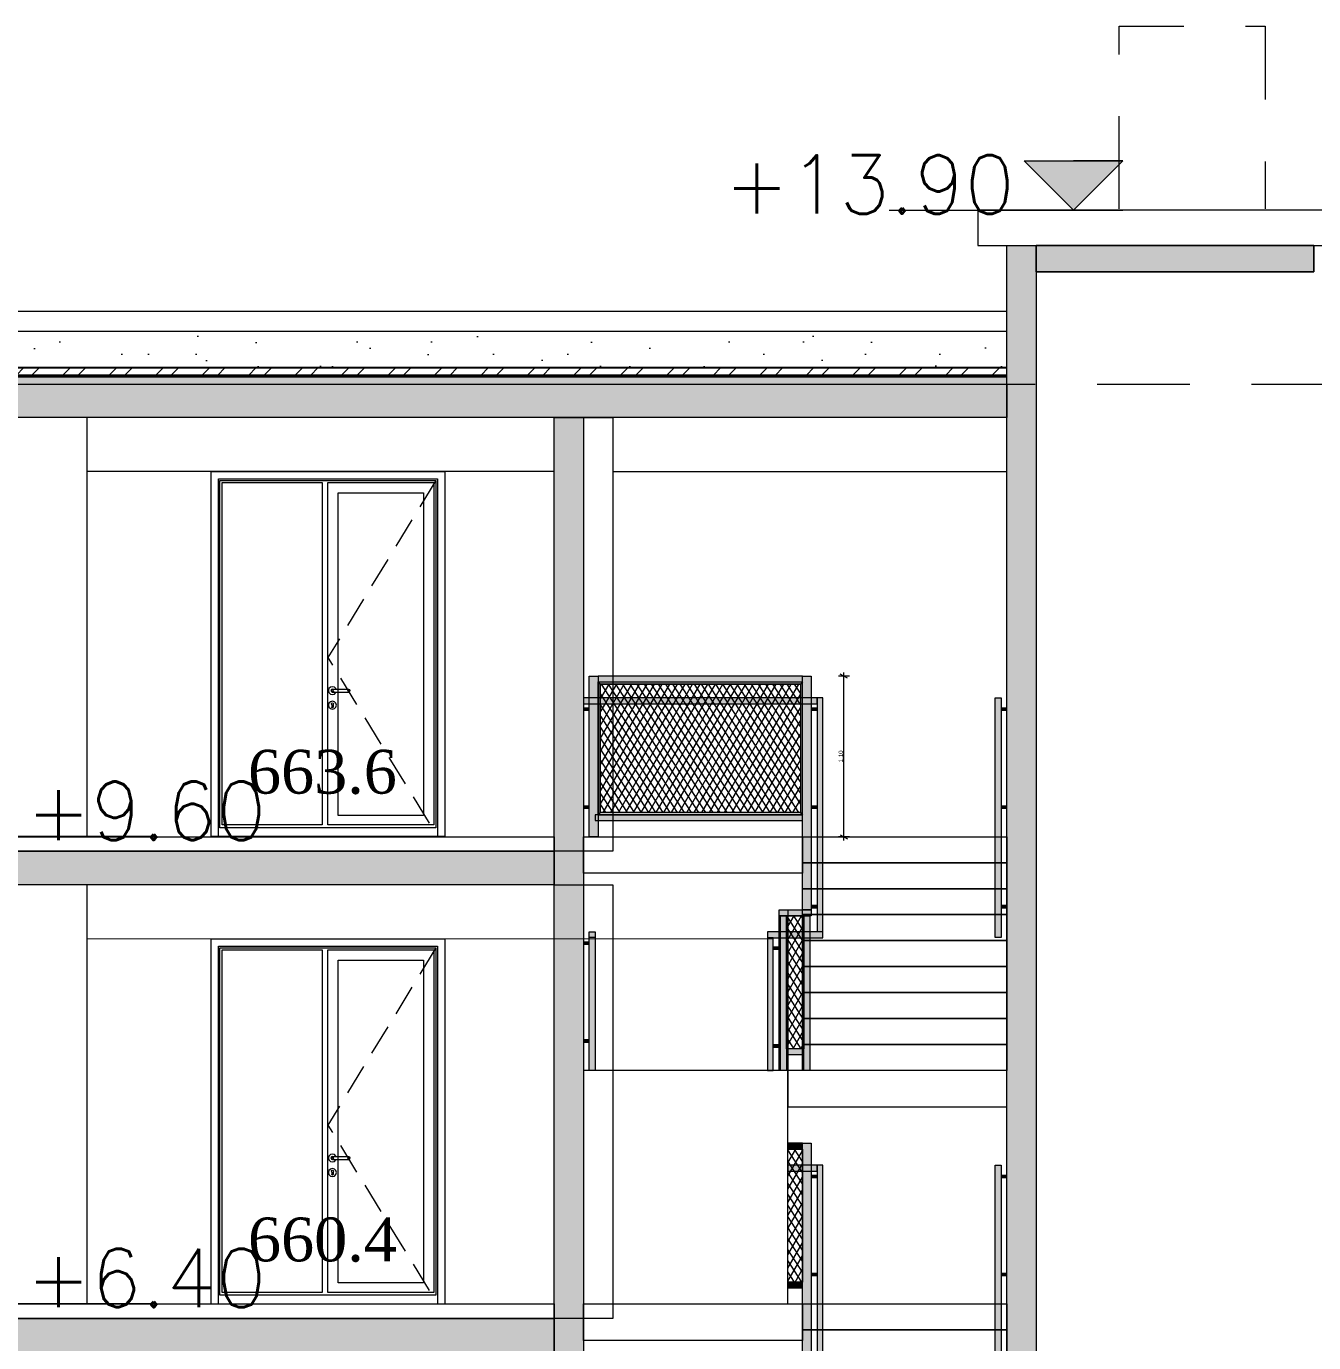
# Model space of a CAD drawing. Header units: millimetres. Extents: x 475616349 to 476941521, y 4620115302 to 4621446928.
# Drawn here: x 476739143 to 476747958, y 4620576005 to 4620585020 of the extents above; entities that cross this region are included whole.
import ezdxf

# ---------------------------------------------------------------- set-up
doc = ezdxf.new("R2010")
doc.units = ezdxf.units.MM
doc.header["$MEASUREMENT"] = 0
doc.linetypes.add('Hidden Line', pattern=[317.5, 211.666667, -105.833333])
doc.linetypes.add('Long Dashed', pattern=[1058.333302, 634.99999, -423.333311])
for name, color, linetype, lineweight in [('0_0 Architecture_Pen_No__7', 7, 'Continuous', 0), ('0_Pen_No__1_Pen_No__250', 7, 'Continuous', 0), ('0_Pen_No__250_Pen_No__142', 142, 'Continuous', 0), ('2D Drafting - General_Pen_No__250_Pen_No__7', 7, 'Continuous', 0), ('2D Drafting - General_Pen_No__7_Pen_No__253', 252, 'Continuous', 0), ('Dimensioning - General_Pen_No__142', 142, 'Continuous', 0), ('gegmebi_Pen_No__7_Pen_No__250', 7, 'Continuous', 0), ('New_0_Pen_No__42_Pen_No__250_Pen_No__250', 7, 'Continuous', 0), ('New_0_Pen_No__7_Pen_No__250', 7, 'Continuous', 0), ('New_2D Drafting - General_Pen_No__1', 1, 'Continuous', 0), ('New_2D Drafting - General_Pen_No__1_Pen_No__253', 252, 'Continuous', 0), ('New_2D Drafting - General_Pen_No__250_Pen_No__154', 154, 'Continuous', 0), ('New_2D Drafting - General_Pen_No__250_Pen_No__7', 7, 'Continuous', 0), ('New_2D Drafting - General_Pen_No__250_Pen_No__7_Pen_No__250', 7, 'Continuous', 0), ('New_2D Drafting - General_Pen_No__4', 7, 'Continuous', 0), ('New_gegmebi_Pen_No__7_Pen_No__4', 7, 'Continuous', 0), ('New_New_piketebi_Pen_No__7_Pen_No__1', 1, 'Continuous', 0), ('New_Structural - Bearing_Pen_No__250', 7, 'Continuous', 0), ('New_Structural - Bearing_Pen_No__253', 252, 'Continuous', 0), ('New_Structural - Bearing_Pen_No__7', 7, 'Continuous', 0), ('zoma_Pen_No__142', 142, 'Continuous', 0), ('zoma_Pen_No__1_Pen_No__142', 142, 'Continuous', 0)]:
    doc.layers.add(name, color=color, linetype=linetype, lineweight=lineweight)
doc.layers.add('Dimensioning - General', color=7, linetype='Continuous')
doc.layers.add('zoma', color=7, linetype='Continuous')
doc.layers.add('New_gegmebi_Pen_No__7_Pen_No__252', color=7, linetype='Continuous', lineweight=0, true_color=0x666666)
doc.layers.add('New_Structural - Bearing_Pen_No__14', color=7, linetype='Continuous', lineweight=0, true_color=0xc6880c)
doc.styles.add('GENERATED_STYLE_2', font='arial.ttf')
doc.styles.add('GENERATED_STYLE_8', font='times.ttf')
doc.dimstyles.new('GENERATED_STYLE__5', dxfattribs={"dimtxt": 100, "dimasz": 68.640772, "dimexe": 0.18, "dimexo": 0.0625, "dimgap": 0.09, "dimtad": 1, "dimlfac": 0.001, "dimzin": 0, "dimdsep": 46, "dimtxsty": 'GENERATED_STYLE_2', "dimblk": 'ARROWHEAD_2', "dimblk1": 'ARROWHEAD_2', "dimblk2": 'ARROWHEAD_2', "dimcen": 0.09, "dimse1": 1, "dimse2": 1, "dimclrd": 142, "dimclre": 142, "dimclrt": 142, "dimadec": 0, "dimazin": 0, "dimtfac": 1, "dimtdec": 4, "dimtmove": 0, "dimatfit": 3, "dimfxl": 1, "dimtolj": 1, "dimtzin": 0, "dimarcsym": 0})
doc.dimstyles.new('GENERATED_STYLE__6', dxfattribs={"dimtxt": 30.000001, "dimasz": 38, "dimexe": 0.18, "dimexo": 3, "dimgap": 0.09, "dimtad": 1, "dimlfac": 0.001, "dimzin": 0, "dimdsep": 46, "dimtxsty": 'GENERATED_STYLE_2', "dimblk": 'ARROWHEAD_2', "dimblk1": 'ARROWHEAD_2', "dimblk2": 'ARROWHEAD_2', "dimcen": 0.09, "dimclrd": 142, "dimclre": 142, "dimclrt": 142, "dimadec": 0, "dimazin": 0, "dimtfac": 1, "dimtdec": 4, "dimtmove": 0, "dimatfit": 3, "dimfxl": 1, "dimtolj": 1, "dimtzin": 0, "dimarcsym": 0})
pattern_1 = [(60, (476577134.07, 4620325125.74), (-38.971143, 22.5), []), (122.833095, (476577134.07, 4620325125.74), (36.8060797, 18.75), [])]
pattern_2 = [(45, (476577134.1, 4620325125.74), (-459.6194, 459.6194), []), (45, (476577042.15, 4620325217.66), (-459.6194, 459.6194), [])]

# ---------------------------------------------------------------- blocks, each defined once
blk = doc.blocks.new('*D259', base_point=(476577134.1, 4620325125.7))
at = {"layer": 'Dimensioning - General_Pen_No__142', "color": 142, "linetype": 'Continuous', "lineweight": 0, "transparency": 16777216}
for p, q in [((476736398.7, 4620579496.8), (476736489, 4620579444.7)), ((476736443.8, 4620573071.5), (476736443.8, 4620579470.7)), ((476736398.7, 4620573097.5), (476736489, 4620573045.4))]:
    blk.add_line(p, q, dxfattribs=at)
at = {"layer": 'Dimensioning - General_Pen_No__142', "color": 142, "lineweight": 0, "transparency": 16777216, "insert": (476736423.8, 4620576138.1), "char_height": 100, "attachment_point": 7, "rotation": 90, "style": 'GENERATED_STYLE_2'}
blk.add_mtext('\\A1;{\\pql;\\fArial CYR|b0|i0|c204|p34;6.40}', dxfattribs=at)
blk = doc.blocks.new('ARROWHEAD_2')
at = {"color": 0, "linetype": 'Continuous', "lineweight": 0}
for p, q in [((0, 0), (-1, 0)), ((-0.38, -0.66), (0.38, 0.66))]:
    blk.add_line(p, q, dxfattribs=at)
blk = doc.blocks.new('*D369', base_point=(476577134.1, 4620325125.7))
at = {"layer": 'zoma_Pen_No__142', "color": 142, "linetype": 'Continuous', "lineweight": 0, "transparency": 16777216}
for p, q in [((476744741.6, 4620580569.5), (476744741.6, 4620580593.9)), ((476744779.1, 4620580569.5), (476744704.1, 4620580569.5)), ((476744766.6, 4620580555), (476744716.6, 4620580583.9)), ((476744741.6, 4620579469.5), (476744741.6, 4620580569.5)), ((476744779.1, 4620579469.5), (476744704.1, 4620579469.5)), ((476744716.6, 4620579483.9), (476744766.6, 4620579455)), ((476744741.6, 4620579445), (476744741.6, 4620579469.5))]:
    blk.add_line(p, q, dxfattribs=at)
at = {"layer": 'zoma_Pen_No__142', "color": 142, "lineweight": 0, "transparency": 16777216, "insert": (476744735.6, 4620579979.6), "char_height": 30, "attachment_point": 7, "rotation": 90, "style": 'GENERATED_STYLE_2'}
blk.add_mtext('\\A1;{\\pql;\\fArial CYR|b0|i0|c204|p34;1.10}', dxfattribs=at)

msp = doc.modelspace()

# ---------------------------------------------------------------- hatches: boundary and pattern name
at = {"layer": '0_0 Architecture_Pen_No__7', "linetype": 'Continuous', "lineweight": 0}
h = msp.add_hatch(dxfattribs=at)
h.set_pattern_fill('CUT_STONE', style=0, pattern_type=2)
h.set_pattern_definition([(45, (476577134.07, 4620325925.74), (-254.55844, 254.55844), [0, -240, 0, -360]), (110, (476577934.07, 4620325925.74), (338.28934, 123.12725), [0, -176, 0, -304])])
h.paths.add_polyline_path([(476745858.27, 4620582930.439), (476736058.245, 4620582930.439), (476736058.245, 4620582684.68), (476745858.27, 4620582684.68)])
h = msp.add_hatch(dxfattribs=at)
h.set_pattern_fill('DOUBLE_1_4', style=0, pattern_type=2)
h.set_pattern_definition(pattern_2)
h.paths.add_polyline_path([(476745858.27, 4620582684.68), (476736058.245, 4620582684.68), (476736058.245, 4620582681.68), (476745858.27, 4620582681.68)])
h = msp.add_hatch(dxfattribs=at)
h.set_pattern_fill('STEEL', style=0, pattern_type=2)
h.set_pattern_definition([(45, (476577134.07, 4620325125.74), (-159.09903, 159.09903), []), (45, (476577081.04, 4620325178.77), (-159.09903, 159.09903), [])])
h.paths.add_polyline_path([(476745858.27, 4620582681.68), (476736058.245, 4620582681.68), (476736058.245, 4620582632.059), (476745858.27, 4620582632.059)])
h = msp.add_hatch(dxfattribs=at)
h.set_pattern_fill('DOUBLE_1_4', style=0, pattern_type=2)
h.set_pattern_definition(pattern_2)
h.paths.add_polyline_path([(476745858.27, 4620582632.059), (476736058.245, 4620582632.059), (476736058.245, 4620582629.059), (476745858.27, 4620582629.059)])
h = msp.add_hatch(dxfattribs=at)
h.set_pattern_fill('ALUMINUM', style=0, pattern_type=2)
h.set_pattern_definition([(45, (476577134.07, 4620325125.74), (-176.7767, 176.7767), []), (45, (476577098.72, 4620325161.1), (-176.7767, 176.7767), []), (45, (476577063.36, 4620325196.45), (-176.7767, 176.7767), [])])
h.paths.add_polyline_path([(476745858.27, 4620582629.059), (476736058.245, 4620582629.059), (476736058.245, 4620582621.059), (476745858.27, 4620582621.059)])
h = msp.add_hatch(dxfattribs=at)
h.set_pattern_fill('STRUCTURAL_CONCRETE', style=0, pattern_type=2)
h.set_pattern_definition([(0, (476577134.1, 4620325125.74), (0, 623.5383), [60, -300]), (0, (476577314.1, 4620325437.5), (0, 623.5383), [60, -300]), (60, (476577134.1, 4620325125.74), (-540, 311.7692), [60, -300]), (60, (476577494.1, 4620325125.74), (-540, 311.7692), [60, -300]), (120, (476577194.1, 4620325125.74), (540, 311.7692), [60, -300]), (120, (476577554.1, 4620325125.74), (540, 311.7692), [60, -300]), (0, (476577134.07, 4620325185.74), (0, 120.000005), [0, -120.000005, 0, -180.00001]), (45, (476577194.07, 4620325185.74), (-84.852817, 84.852817), [0, -90.000004, 0, -150.000006])])
h.paths.add_polyline_path([(476745858.27, 4620582620.059), (476736058.245, 4620582620.059), (476736058.245, 4620582570.439), (476745858.27, 4620582570.439)])
at = {"layer": '0_Pen_No__250_Pen_No__142', "linetype": 'Continuous', "lineweight": 0}
msp.add_hatch(color=142, dxfattribs=at).paths.add_polyline_path([(476746313.314, 4620583760.315), (476745975.786, 4620584098.009), (476746651.008, 4620584097.844)])
at = {"layer": '2D Drafting - General_Pen_No__250_Pen_No__7', "linetype": 'Continuous', "lineweight": 0}
for points in [[(476735858.27, 4620582570.425), (476745858.27, 4620582570.425), (476745858.27, 4620582340.418), (476743108.687, 4620582340.418), (476742808.27, 4620582340.418), (476736158.27, 4620582340.418), (476736158.27, 4620581970.425), (476735858.17, 4620581970.425)], [(476735858.27, 4620579370.602), (476742758.27, 4620579370.602), (476742758.27, 4620579140.418), (476736158.27, 4620579140.418), (476736158.27, 4620578770.602), (476735858.17, 4620578770.602)], [(476735858.27, 4620576170.779), (476742758.27, 4620576170.779), (476742758.27, 4620575940.772), (476736158.27, 4620575940.772), (476736158.27, 4620575570.779), (476735858.17, 4620575570.779)]]:
    msp.add_hatch(color=7, dxfattribs=at).paths.add_polyline_path(points)
at = {"layer": 'New_2D Drafting - General_Pen_No__1', "linetype": 'Continuous', "lineweight": 0}
for points in [[(476742998.27, 4620579470.437), (476742998.27, 4620580570.439), (476743058.27, 4620580570.439), (476743058.27, 4620579470.439)], [(476744458.27, 4620580570.439), (476743058.27, 4620580570.439), (476743058.27, 4620580530.826), (476744458.27, 4620580530.826)], [(476743058.27, 4620580530.826), (476743073.288, 4620580515.826), (476743073.27, 4620579635.439), (476743058.27, 4620579620.425)], [(476743058.27, 4620580530.826), (476744458.27, 4620580530.826), (476744443.252, 4620580515.826), (476743073.288, 4620580515.826)], [(476744458.27, 4620580530.826), (476744443.252, 4620580515.826), (476744443.27, 4620579635.439), (476744458.27, 4620579620.439)], [(476744458.27, 4620578968.439), (476744458.27, 4620580570.439), (476744518.27, 4620580570.439), (476744518.27, 4620578968.441)], [(476744558.27, 4620580420.439), (476742958.27, 4620580420.439), (476742958.27, 4620580380.826), (476744558.27, 4620580380.826)], [(476744218.107, 4620578818.739), (476744218.107, 4620578780.739), (476744218.107, 4620577868.439), (476744257.77, 4620577868.439), (476744257.77, 4620578778.739), (476744598.27, 4620578778.739), (476744598.27, 4620580420.439), (476744558.27, 4620580420.439), (476744558.27, 4620578818.739)], [(476745818.27, 4620578780.739), (476745778.27, 4620578780.739), (476745778.27, 4620580420.439), (476745818.27, 4620580420.439)], [(476742998.27, 4620580350.409), (476742958.27, 4620580350.409), (476742958.27, 4620580335.796), (476742998.27, 4620580335.796)], [(476744558.27, 4620580350.409), (476744518.27, 4620580350.409), (476744518.27, 4620580335.796), (476744558.27, 4620580335.796)], [(476745858.27, 4620580350.409), (476745818.27, 4620580350.409), (476745818.27, 4620580335.796), (476745858.27, 4620580335.796)], [(476742998.27, 4620579680.145), (476742958.27, 4620579680.145), (476742958.27, 4620579665.532), (476742998.27, 4620579665.532)], [(476744458.27, 4620579620.439), (476743038.27, 4620579620.439), (476743038.27, 4620579580.826), (476744458.27, 4620579580.826)], [(476743058.27, 4620579620.439), (476744458.27, 4620579620.439), (476744443.27, 4620579635.439), (476743073.27, 4620579635.439)], [(476744558.27, 4620579680.145), (476744518.27, 4620579680.145), (476744518.27, 4620579665.532), (476744558.27, 4620579665.532)], [(476745858.27, 4620579680.145), (476745818.27, 4620579680.145), (476745818.27, 4620579665.532), (476745858.27, 4620579665.532)], [(476744297.77, 4620577868.439), (476744297.77, 4620578968.441), (476744357.77, 4620578968.441), (476744357.77, 4620577868.441)], [(476744297.77, 4620578928.452), (476744297.77, 4620578968.441), (476744518.27, 4620578968.441), (476744518.27, 4620578928.459)], [(476744558.27, 4620578998.563), (476744518.27, 4620578998.563), (476744518.27, 4620578983.95), (476744558.27, 4620578983.95)], [(476745858.27, 4620578998.563), (476745818.27, 4620578998.563), (476745818.27, 4620578983.95), (476745858.27, 4620578983.95)], [(476744348.27, 4620577868.441), (476744307.79, 4620577868.441), (476744307.79, 4620578928.454), (476744348.27, 4620578928.454)], [(476744508.77, 4620577868.441), (476744468.289, 4620577868.441), (476744468.289, 4620578928.454), (476744508.77, 4620578928.454)], [(476743038.27, 4620577868.441), (476742998.27, 4620577868.441), (476742998.27, 4620578818.441), (476743038.27, 4620578818.441)], [(476742998.27, 4620578748.411), (476742958.27, 4620578748.411), (476742958.27, 4620578733.798), (476742998.27, 4620578733.798)], [(476744297.77, 4620578714.896), (476744257.77, 4620578714.896), (476744257.77, 4620578700.283), (476744297.77, 4620578700.283)], [(476742998.27, 4620578078.147), (476742958.27, 4620578078.147), (476742958.27, 4620578063.533), (476742998.27, 4620578063.533)], [(476744297.77, 4620578044.632), (476744257.77, 4620578044.632), (476744257.77, 4620578030.019), (476744297.77, 4620578030.019)], [(476744468.281, 4620578018.441), (476744348.277, 4620578018.441), (476744348.277, 4620577978.827), (476744468.281, 4620577978.827)], [(476744458.27, 4620577370.469), (476744358.27, 4620577370.469), (476744358.27, 4620577330.856), (476744458.27, 4620577330.856)], [(476744458.27, 4620575768.468), (476744458.27, 4620577370.469), (476744518.27, 4620577370.469), (476744518.27, 4620575768.469)], [(476744218.107, 4620575618.769), (476744218.107, 4620575580.769), (476744218.107, 4620574668.468), (476744257.77, 4620574668.468), (476744257.77, 4620575578.769), (476744598.27, 4620575578.769), (476744598.27, 4620577220.469), (476744558.27, 4620577220.469), (476744558.27, 4620575618.769)], [(476744558.27, 4620577220.469), (476744358.277, 4620577220.469), (476744358.277, 4620577180.856), (476744558.27, 4620577180.856)], [(476745818.27, 4620575580.739), (476745778.27, 4620575580.739), (476745778.27, 4620577220.439), (476745818.27, 4620577220.439)], [(476744558.27, 4620577150.44), (476744518.27, 4620577150.44), (476744518.27, 4620577135.826), (476744558.27, 4620577135.826)], [(476745858.27, 4620577150.409), (476745818.27, 4620577150.409), (476745818.27, 4620577135.796), (476745858.27, 4620577135.796)], [(476744558.27, 4620576480.176), (476744518.27, 4620576480.176), (476744518.27, 4620576465.562), (476744558.27, 4620576465.562)], [(476745858.27, 4620576480.145), (476745818.27, 4620576480.145), (476745818.27, 4620576465.532), (476745858.27, 4620576465.532)], [(476744458.27, 4620576420.469), (476744358.27, 4620576420.469), (476744358.27, 4620576380.856), (476744458.27, 4620576380.856)]]:
    msp.add_hatch(color=1, dxfattribs=at).paths.add_polyline_path(points)
h = msp.add_hatch(dxfattribs=at)
h.set_pattern_fill('BATT_INSULATION', color=1, style=0, pattern_type=2)
h.set_pattern_definition(pattern_1)
h.paths.add_polyline_path([(476743073.27, 4620579635.438), (476743073.288, 4620580515.826), (476744443.252, 4620580515.826), (476744443.27, 4620579635.439)])
h = msp.add_hatch(dxfattribs=at)
h.set_pattern_fill('BATT_INSULATION', color=1, style=0, pattern_type=2)
h.set_pattern_definition(pattern_1)
h.paths.add_polyline_path([(476744348.27, 4620578018.441), (476744348.27, 4620578928.457), (476744468.289, 4620578928.454), (476744468.271, 4620578018.441)])
h = msp.add_hatch(dxfattribs=at)
h.set_pattern_fill('BATT_INSULATION', color=1, style=0, pattern_type=2)
h.set_pattern_definition(pattern_1)
h.paths.add_polyline_path([(476744358.27, 4620576420.469), (476744358.27, 4620577330.858), (476744458.27, 4620577330.856), (476744458.258, 4620576420.469)])
at = {"layer": 'New_2D Drafting - General_Pen_No__250_Pen_No__154', "linetype": 'Continuous', "lineweight": 0}
msp.add_hatch(color=154, dxfattribs=at).paths.add_polyline_path([(476745858.27, 4620566620.299), (476745858.27, 4620583519.676), (476746058.27, 4620583519.676), (476746058.27, 4620583339.709), (476746058.27, 4620566620.299)])
at = {"layer": 'New_2D Drafting - General_Pen_No__250_Pen_No__7', "linetype": 'Continuous', "lineweight": 0}
for points in [[(476746058.27, 4620583339.709), (476746058.27, 4620583519.676), (476747958.27, 4620583519.676), (476747958.27, 4620583339.709)], [(476742958.27, 4620567220.299), (476742758.27, 4620567220.299), (476742758.27, 4620582340.418), (476742958.27, 4620582340.418)]]:
    msp.add_hatch(color=7, dxfattribs=at).paths.add_polyline_path(points)
at = {"layer": 'New_2D Drafting - General_Pen_No__250_Pen_No__7_Pen_No__250', "linetype": 'Continuous', "lineweight": 0}
h = msp.add_hatch(dxfattribs=at)
h.set_pattern_fill('BATT_INSULATION', style=0, pattern_type=2)
h.set_pattern_definition(pattern_1)
h.paths.add_polyline_path([(476736058.245, 4620582621.059), (476736058.245, 4620582620.059), (476745858.27, 4620582620.059), (476745858.27, 4620582621.059)])

# ---------------------------------------------------------------- linework, layer by layer
at = {"layer": '0_0 Architecture_Pen_No__7', "color": 7, "linetype": 'Continuous', "lineweight": 0, "flags": 128}
for points in [[(476745858.27, 4620582930.439), (476736058.245, 4620582930.439), (476736058.245, 4620582684.68), (476745858.27, 4620582684.68)], [(476745858.27, 4620582684.68), (476736058.245, 4620582684.68), (476736058.245, 4620582681.68), (476745858.27, 4620582681.68)], [(476745858.27, 4620582681.68), (476736058.245, 4620582681.68), (476736058.245, 4620582632.059), (476745858.27, 4620582632.059)], [(476745858.27, 4620582632.059), (476736058.245, 4620582632.059), (476736058.245, 4620582629.059), (476745858.27, 4620582629.059)], [(476745858.27, 4620582629.059), (476736058.245, 4620582629.059), (476736058.245, 4620582621.059), (476745858.27, 4620582621.059)], [(476745858.27, 4620582620.059), (476736058.245, 4620582620.059), (476736058.245, 4620582570.439), (476745858.27, 4620582570.439)]]:
    msp.add_lwpolyline(points, close=True, dxfattribs=at)
at = {"layer": '0_Pen_No__1_Pen_No__250', "color": 7, "linetype": 'Continuous', "lineweight": 0, "flags": 128}
for points in [[(476746313.314, 4620583760.315), (476745975.786, 4620584098.009), (476746313.397, 4620584097.926)], [(476746313.314, 4620583760.315), (476746651.008, 4620584097.844), (476746313.397, 4620584097.926)], [(476745050.925, 4620583760.623), (476746650.925, 4620583760.233)], [(476740001.005, 4620579471.099), (476738401.005, 4620579470.709)], [(476740001.787, 4620576271.099), (476738401.787, 4620576270.708)]]:
    msp.add_lwpolyline(points, dxfattribs=at)
at = {"layer": '0_Pen_No__250_Pen_No__142', "color": 142, "linetype": 'Continuous', "lineweight": 0, "flags": 128}
msp.add_lwpolyline([(476746313.314, 4620583760.315), (476745975.786, 4620584098.009), (476746651.008, 4620584097.844)], close=True, dxfattribs=at)
at = {"layer": '2D Drafting - General_Pen_No__250_Pen_No__7', "color": 7, "linetype": 'Continuous', "lineweight": 0, "flags": 128}
for points in [[(476735858.27, 4620582570.425), (476745858.27, 4620582570.425), (476745858.27, 4620582340.418), (476743108.687, 4620582340.418), (476742808.27, 4620582340.418), (476736158.27, 4620582340.418), (476736158.27, 4620581970.425), (476735858.17, 4620581970.425)], [(476735858.27, 4620579370.602), (476742758.27, 4620579370.602), (476742758.27, 4620579140.418), (476736158.27, 4620579140.418), (476736158.27, 4620578770.602), (476735858.17, 4620578770.602)], [(476735858.27, 4620576170.779), (476742758.27, 4620576170.779), (476742758.27, 4620575940.772), (476736158.27, 4620575940.772), (476736158.27, 4620575570.779), (476735858.17, 4620575570.779)]]:
    msp.add_lwpolyline(points, close=True, dxfattribs=at)
at = {"layer": '2D Drafting - General_Pen_No__7_Pen_No__253', "color": 252, "linetype": 'Continuous', "lineweight": 0, "flags": 128}
for points in [[(476742008.147, 4620579470.735), (476740408.147, 4620579470.735), (476740408.147, 4620581970.735), (476742008.147, 4620581970.735)], [(476742008.147, 4620581970.735), (476742008.147, 4620579470.735)], [(476742008.147, 4620576270.045), (476740408.147, 4620576270.045), (476740408.147, 4620578770.045), (476742008.147, 4620578770.045)], [(476742008.147, 4620578770.045), (476742008.147, 4620576270.045)]]:
    msp.add_lwpolyline(points, dxfattribs=at)
for points in [[(476740458.147, 4620581920.734), (476741958.147, 4620581920.734), (476741958.147, 4620579470.735), (476740458.147, 4620579470.736)], [(476740468.147, 4620581910.734), (476741948.147, 4620581910.734), (476741948.147, 4620579530.736), (476740468.147, 4620579530.736)], [(476740483.147, 4620581895.734), (476741168.147, 4620581895.734), (476741168.147, 4620579550.736), (476740483.147, 4620579550.736)], [(476741208.143, 4620581895.734), (476741933.147, 4620581895.734), (476741933.147, 4620579550.736), (476741208.147, 4620579550.736)], [(476741278.147, 4620581825.734), (476741863.147, 4620581825.734), (476741863.147, 4620579615.736), (476741278.147, 4620579615.736)], [(476740458.147, 4620578720.044), (476741958.147, 4620578720.044), (476741958.147, 4620576270.045), (476740458.147, 4620576270.046)], [(476740468.147, 4620578710.044), (476741948.147, 4620578710.044), (476741948.147, 4620576330.046), (476740468.147, 4620576330.046)], [(476740483.147, 4620578695.044), (476741168.147, 4620578695.044), (476741168.147, 4620576350.046), (476740483.147, 4620576350.046)], [(476741208.143, 4620578695.044), (476741933.147, 4620578695.044), (476741933.147, 4620576350.046), (476741208.147, 4620576350.046)], [(476741278.147, 4620578625.044), (476741863.147, 4620578625.044), (476741863.147, 4620576415.046), (476741278.147, 4620576415.046)]]:
    msp.add_lwpolyline(points, close=True, dxfattribs=at)
at = {"layer": '2D Drafting - General_Pen_No__7_Pen_No__253', "color": 252, "linetype": 'Hidden Line', "lineweight": 0, "flags": 128}
for points in [[(476741948.147, 4620581910.734), (476741208.147, 4620580696.611), (476741957.371, 4620579472.019)], [(476741948.147, 4620578710.044), (476741208.147, 4620577495.921), (476741957.371, 4620576271.329)]]:
    msp.add_lwpolyline(points, dxfattribs=at)
at = {"layer": 'gegmebi_Pen_No__7_Pen_No__250', "color": 7, "linetype": 'Continuous', "lineweight": 0}
msp.add_line((476735858.241, 4620583069.993), (476745858.27, 4620583069.993), dxfattribs=at)
at = {"layer": 'gegmebi_Pen_No__7_Pen_No__250', "color": 7, "linetype": 'Continuous', "lineweight": 0, "flags": 128}
for points in [[(476742758.27, 4620579370.602), (476736258.27, 4620579370.602), (476736258.27, 4620579470.469), (476742758.27, 4620579470.469)], [(476742758.27, 4620576170.779), (476736258.27, 4620576170.779), (476736258.27, 4620576270.469), (476742758.27, 4620576270.469)]]:
    msp.add_lwpolyline(points, close=True, dxfattribs=at)
at = {"layer": 'New_0_Pen_No__42_Pen_No__250_Pen_No__250', "color": 7, "linetype": 'Continuous', "lineweight": 0}
for p, q in [((476744598.27, 4620578818.739), (476744558.27, 4620578818.739)), ((476743038.27, 4620578780.439), (476742998.27, 4620578780.439)), ((476744257.77, 4620578778.739), (476744217.77, 4620578778.739))]:
    msp.add_line(p, q, dxfattribs=at)
at = {"layer": 'New_0_Pen_No__7_Pen_No__250', "color": 7, "linetype": 'Continuous', "lineweight": 0, "flags": 128}
msp.add_lwpolyline([(476746058.27, 4620583339.709), (476747958.27, 4620583339.709), (476747958.27, 4620583519.676), (476746058.27, 4620583519.676)], close=True, dxfattribs=at)
at = {"layer": 'New_2D Drafting - General_Pen_No__1_Pen_No__253', "color": 252, "linetype": 'Long Dashed', "lineweight": 0, "flags": 128}
msp.add_lwpolyline([(476746625.351, 4620583769.827), (476746625.351, 4620585020.007), (476747625.351, 4620585020.007), (476747625.351, 4620583769.827)], dxfattribs=at)
at = {"layer": 'New_2D Drafting - General_Pen_No__250_Pen_No__7', "color": 7, "linetype": 'Continuous', "lineweight": 0, "flags": 128}
for points in [[(476745858.27, 4620566620.299), (476745858.27, 4620583519.676), (476746058.27, 4620583519.676), (476746058.27, 4620583339.709), (476746058.27, 4620566620.299)], [(476746058.27, 4620583339.709), (476746058.27, 4620583519.676), (476747958.27, 4620583519.676), (476747958.27, 4620583339.709)], [(476742958.27, 4620567220.299), (476742758.27, 4620567220.299), (476742758.27, 4620582340.418), (476742958.27, 4620582340.418)]]:
    msp.add_lwpolyline(points, close=True, dxfattribs=at)
at = {"layer": 'New_2D Drafting - General_Pen_No__250_Pen_No__7_Pen_No__250', "color": 7, "linetype": 'Continuous', "lineweight": 0, "flags": 128}
msp.add_lwpolyline([(476736058.245, 4620582621.059), (476736058.245, 4620582620.059), (476745858.27, 4620582620.059), (476745858.27, 4620582621.059)], close=True, dxfattribs=at)
at = {"layer": 'New_2D Drafting - General_Pen_No__4', "color": 7, "linetype": 'Continuous', "lineweight": 0, "flags": 128}
for points in [[(476742998.27, 4620579470.437), (476742998.27, 4620580570.439), (476743058.27, 4620580570.439), (476743058.27, 4620579470.439)], [(476744458.27, 4620580570.439), (476743058.27, 4620580570.439), (476743058.27, 4620580530.826), (476744458.27, 4620580530.826)], [(476743058.27, 4620580530.826), (476743073.288, 4620580515.826), (476743073.27, 4620579635.439), (476743058.27, 4620579620.425)], [(476743058.27, 4620580530.826), (476744458.27, 4620580530.826), (476744443.252, 4620580515.826), (476743073.288, 4620580515.826)], [(476743073.27, 4620579635.438), (476743073.288, 4620580515.826), (476744443.252, 4620580515.826), (476744443.27, 4620579635.439)], [(476744458.27, 4620580530.826), (476744443.252, 4620580515.826), (476744443.27, 4620579635.439), (476744458.27, 4620579620.439)], [(476744458.27, 4620578968.439), (476744458.27, 4620580570.439), (476744518.27, 4620580570.439), (476744518.27, 4620578968.441)], [(476744558.27, 4620580420.439), (476742958.27, 4620580420.439), (476742958.27, 4620580380.826), (476744558.27, 4620580380.826)], [(476744218.107, 4620578818.739), (476744218.107, 4620578780.739), (476744218.107, 4620577868.439), (476744257.77, 4620577868.439), (476744257.77, 4620578778.739), (476744598.27, 4620578778.739), (476744598.27, 4620580420.439), (476744558.27, 4620580420.439), (476744558.27, 4620578818.739)], [(476745818.27, 4620578780.739), (476745778.27, 4620578780.739), (476745778.27, 4620580420.439), (476745818.27, 4620580420.439)], [(476742998.27, 4620580350.409), (476742958.27, 4620580350.409), (476742958.27, 4620580335.796), (476742998.27, 4620580335.796)], [(476744558.27, 4620580350.409), (476744518.27, 4620580350.409), (476744518.27, 4620580335.796), (476744558.27, 4620580335.796)], [(476745858.27, 4620580350.409), (476745818.27, 4620580350.409), (476745818.27, 4620580335.796), (476745858.27, 4620580335.796)], [(476742998.27, 4620579680.145), (476742958.27, 4620579680.145), (476742958.27, 4620579665.532), (476742998.27, 4620579665.532)], [(476744458.27, 4620579620.439), (476743038.27, 4620579620.439), (476743038.27, 4620579580.826), (476744458.27, 4620579580.826)], [(476743058.27, 4620579620.439), (476744458.27, 4620579620.439), (476744443.27, 4620579635.439), (476743073.27, 4620579635.439)], [(476744558.27, 4620579680.145), (476744518.27, 4620579680.145), (476744518.27, 4620579665.532), (476744558.27, 4620579665.532)], [(476745858.27, 4620579680.145), (476745818.27, 4620579680.145), (476745818.27, 4620579665.532), (476745858.27, 4620579665.532)], [(476744297.77, 4620577868.439), (476744297.77, 4620578968.441), (476744357.77, 4620578968.441), (476744357.77, 4620577868.441)], [(476744297.77, 4620578928.452), (476744297.77, 4620578968.441), (476744518.27, 4620578968.441), (476744518.27, 4620578928.459)], [(476744558.27, 4620578998.563), (476744518.27, 4620578998.563), (476744518.27, 4620578983.95), (476744558.27, 4620578983.95)], [(476745858.27, 4620578998.563), (476745818.27, 4620578998.563), (476745818.27, 4620578983.95), (476745858.27, 4620578983.95)], [(476744348.27, 4620577868.441), (476744307.79, 4620577868.441), (476744307.79, 4620578928.454), (476744348.27, 4620578928.454)], [(476744348.27, 4620578018.441), (476744348.27, 4620578928.457), (476744468.289, 4620578928.454), (476744468.271, 4620578018.441)], [(476744508.77, 4620577868.441), (476744468.289, 4620577868.441), (476744468.289, 4620578928.454), (476744508.77, 4620578928.454)], [(476743038.27, 4620577868.441), (476742998.27, 4620577868.441), (476742998.27, 4620578818.441), (476743038.27, 4620578818.441)], [(476742998.27, 4620578748.411), (476742958.27, 4620578748.411), (476742958.27, 4620578733.798), (476742998.27, 4620578733.798)], [(476744297.77, 4620578714.896), (476744257.77, 4620578714.896), (476744257.77, 4620578700.283), (476744297.77, 4620578700.283)], [(476742998.27, 4620578078.147), (476742958.27, 4620578078.147), (476742958.27, 4620578063.533), (476742998.27, 4620578063.533)], [(476744297.77, 4620578044.632), (476744257.77, 4620578044.632), (476744257.77, 4620578030.019), (476744297.77, 4620578030.019)], [(476744468.281, 4620578018.441), (476744348.277, 4620578018.441), (476744348.277, 4620577978.827), (476744468.281, 4620577978.827)], [(476744458.27, 4620577370.469), (476744358.27, 4620577370.469), (476744358.27, 4620577330.856), (476744458.27, 4620577330.856)], [(476744458.27, 4620575768.468), (476744458.27, 4620577370.469), (476744518.27, 4620577370.469), (476744518.27, 4620575768.469)], [(476744358.27, 4620576420.469), (476744358.27, 4620577330.858), (476744458.27, 4620577330.856), (476744458.258, 4620576420.469)], [(476744218.107, 4620575618.769), (476744218.107, 4620575580.769), (476744218.107, 4620574668.468), (476744257.77, 4620574668.468), (476744257.77, 4620575578.769), (476744598.27, 4620575578.769), (476744598.27, 4620577220.469), (476744558.27, 4620577220.469), (476744558.27, 4620575618.769)], [(476744558.27, 4620577220.469), (476744358.277, 4620577220.469), (476744358.277, 4620577180.856), (476744558.27, 4620577180.856)], [(476745818.27, 4620575580.739), (476745778.27, 4620575580.739), (476745778.27, 4620577220.439), (476745818.27, 4620577220.439)], [(476744558.27, 4620577150.44), (476744518.27, 4620577150.44), (476744518.27, 4620577135.826), (476744558.27, 4620577135.826)], [(476745858.27, 4620577150.409), (476745818.27, 4620577150.409), (476745818.27, 4620577135.796), (476745858.27, 4620577135.796)], [(476744558.27, 4620576480.176), (476744518.27, 4620576480.176), (476744518.27, 4620576465.562), (476744558.27, 4620576465.562)], [(476745858.27, 4620576480.145), (476745818.27, 4620576480.145), (476745818.27, 4620576465.532), (476745858.27, 4620576465.532)], [(476744458.27, 4620576420.469), (476744358.27, 4620576420.469), (476744358.27, 4620576380.856), (476744458.27, 4620576380.856)]]:
    msp.add_lwpolyline(points, close=True, dxfattribs=at)
at = {"layer": 'New_gegmebi_Pen_No__7_Pen_No__252', "color": 251, "linetype": 'Continuous', "lineweight": 0, "true_color": 0x666666}
for p, q in [((476742758.27, 4620581970.425), (476739558.463, 4620581970.425)), ((476743158.27, 4620581970.425), (476745858.27, 4620581970.425)), ((476744257.769, 4620578769.695), (476739558.463, 4620578770.425))]:
    msp.add_line(p, q, dxfattribs=at)
at = {"layer": 'New_gegmebi_Pen_No__7_Pen_No__4', "color": 7, "linetype": 'Continuous', "lineweight": 0}
for points in [[(476743158.27, 4620579370.779), (476742758.27, 4620579370.779), (476742758.27, 4620582340.418), (476743158.27, 4620582340.418)], [(476744458.27, 4620579219.902), (476742958.27, 4620579219.902), (476742958.27, 4620579470.439), (476744458.27, 4620579470.439)], [(476744458.27, 4620579470.439), (476745858.27, 4620579470.439), (476745858.27, 4620579292.439), (476744458.27, 4620579292.439)], [(476744458.27, 4620579292.439), (476745858.27, 4620579292.439), (476745858.27, 4620579114.439), (476744458.27, 4620579114.439)], [(476743158.27, 4620576170.779), (476742758.27, 4620576170.779), (476742758.27, 4620579140.418), (476743158.27, 4620579140.418)], [(476744458.27, 4620579114.439), (476745858.27, 4620579114.439), (476745858.27, 4620578936.439), (476744458.27, 4620578936.439)], [(476744458.27, 4620578936.439), (476745858.27, 4620578936.439), (476745858.27, 4620578758.44), (476744458.27, 4620578758.44)], [(476744458.27, 4620578758.44), (476745858.27, 4620578758.44), (476745858.27, 4620578580.44), (476744458.27, 4620578580.44)], [(476744458.27, 4620578580.44), (476745858.27, 4620578580.44), (476745858.27, 4620578402.44), (476744458.27, 4620578402.44)], [(476744458.27, 4620578402.44), (476745858.27, 4620578402.44), (476745858.27, 4620578224.441), (476744458.27, 4620578224.441)], [(476744458.27, 4620578224.441), (476745858.27, 4620578224.441), (476745858.27, 4620578046.441), (476744458.27, 4620578046.441)], [(476744458.27, 4620578046.441), (476745858.27, 4620578046.441), (476745858.27, 4620577868.441), (476744458.27, 4620577868.441)], [(476744358.27, 4620577868.441), (476742958.27, 4620577868.441), (476742958.27, 4620576270.439), (476744358.27, 4620576270.439)], [(476744358.27, 4620577620.902), (476745858.27, 4620577620.902), (476745858.27, 4620577868.441), (476744358.27, 4620577868.441)], [(476744458.27, 4620576019.902), (476742958.27, 4620576019.902), (476742958.27, 4620576270.439), (476744458.27, 4620576270.439)], [(476744458.27, 4620576270.439), (476745858.27, 4620576270.439), (476745858.27, 4620576092.439), (476744458.27, 4620576092.439)], [(476744458.27, 4620576092.439), (476745858.27, 4620576092.439), (476745858.27, 4620575914.439), (476744458.27, 4620575914.439)]]:
    msp.add_lwpolyline(points, close=True, dxfattribs=at)
for points in [[(476743158.27, 4620580541.469), (476743158.27, 4620580391.469)], [(476743158.27, 4620580361.469), (476743158.27, 4620579651.469)], [(476743158.27, 4620579621.469), (476743158.27, 4620579471.469)]]:
    msp.add_lwpolyline(points, dxfattribs=at)
at = {"layer": 'New_Structural - Bearing_Pen_No__14', "color": 42, "linetype": 'Long Dashed', "lineweight": 0, "true_color": 0xc6880c}
msp.add_line((476728483.03, 4620582570.215), (476783818.779, 4620582570.215), dxfattribs=at)
at = {"layer": 'New_Structural - Bearing_Pen_No__250', "color": 7, "linetype": 'Continuous', "lineweight": 0}
for p, q in [((476739558.463, 4620582340.418), (476739558.463, 4620579470.469)), ((476739558.463, 4620579140.418), (476739558.463, 4620576270.469))]:
    msp.add_line(p, q, dxfattribs=at)
at = {"layer": 'New_Structural - Bearing_Pen_No__253', "color": 252, "linetype": 'Continuous', "lineweight": 0}
for p, q in [((476741239.038, 4620580497.735), (476741225.538, 4620580494.117)), ((476741252.538, 4620580494.117), (476741239.038, 4620580497.735)), ((476741215.655, 4620580484.235), (476741212.038, 4620580470.735)), ((476741212.038, 4620580470.735), (476741215.655, 4620580457.235)), ((476741225.538, 4620580494.117), (476741215.655, 4620580484.235)), ((476741215.655, 4620580457.235), (476741225.538, 4620580447.352)), ((476741225.538, 4620580447.352), (476741239.038, 4620580443.735)), ((476741231.967, 4620580477.806), (476741229.038, 4620580470.735)), ((476741229.038, 4620580470.735), (476741231.967, 4620580463.663)), ((476741233.519, 4620580477.806), (476741230.76, 4620580470.735)), ((476741230.76, 4620580470.735), (476741233.519, 4620580463.663)), ((476741239.038, 4620580480.735), (476741231.967, 4620580477.806)), ((476741231.967, 4620580463.663), (476741239.038, 4620580460.735)), ((476741238.333, 4620580477.806), (476741236.222, 4620580470.735)), ((476741236.222, 4620580470.735), (476741238.333, 4620580463.663)), ((476741239.038, 4620580480.735), (476741240.18, 4620580480.735)), ((476741239.038, 4620580460.735), (476741240.18, 4620580460.735)), ((476741239.038, 4620580443.735), (476741252.538, 4620580447.352)), ((476741240.18, 4620580480.735), (476741243.431, 4620580480.735)), ((476741240.18, 4620580460.735), (476741243.431, 4620580460.735)), ((476741243.431, 4620580480.735), (476741248.298, 4620580480.735)), ((476741243.431, 4620580460.735), (476741248.298, 4620580460.735)), ((476741245.539, 4620580477.806), (476741244.396, 4620580470.735)), ((476741244.396, 4620580470.735), (476741245.539, 4620580463.663)), ((476741248.298, 4620580480.735), (476741254.038, 4620580480.735)), ((476741248.298, 4620580460.735), (476741254.038, 4620580460.735)), ((476741262.42, 4620580484.235), (476741252.538, 4620580494.117)), ((476741252.538, 4620580447.352), (476741262.42, 4620580457.235)), ((476741254.038, 4620580480.735), (476741334.038, 4620580480.735)), ((476741254.038, 4620580460.735), (476741334.038, 4620580460.735)), ((476741263.358, 4620580480.735), (476741262.42, 4620580484.235)), ((476741262.42, 4620580457.235), (476741263.358, 4620580460.735)), ((476741334.038, 4620580480.735), (476741339.778, 4620580480.735)), ((476741334.038, 4620580460.735), (476741339.778, 4620580460.735)), ((476741339.778, 4620580480.735), (476741344.644, 4620580480.735)), ((476741339.778, 4620580460.735), (476741344.644, 4620580460.735)), ((476741342.537, 4620580477.806), (476741343.68, 4620580470.735)), ((476741343.68, 4620580470.735), (476741342.537, 4620580463.663)), ((476741344.644, 4620580480.735), (476741347.896, 4620580480.735)), ((476741344.644, 4620580460.735), (476741347.896, 4620580460.735)), ((476741347.896, 4620580480.735), (476741349.038, 4620580480.735)), ((476741347.896, 4620580460.735), (476741349.038, 4620580460.735)), ((476741349.038, 4620580480.735), (476741356.109, 4620580477.806)), ((476741356.109, 4620580463.663), (476741349.038, 4620580460.735)), ((476741349.742, 4620580477.806), (476741351.854, 4620580470.735)), ((476741351.854, 4620580470.735), (476741349.742, 4620580463.663)), ((476741354.557, 4620580477.806), (476741357.316, 4620580470.735)), ((476741357.316, 4620580470.735), (476741354.557, 4620580463.663)), ((476741356.109, 4620580477.806), (476741359.038, 4620580470.735)), ((476741359.038, 4620580470.735), (476741356.109, 4620580463.663)), ((476741215.655, 4620580384.235), (476741212.038, 4620580370.735)), ((476741212.038, 4620580370.735), (476741215.655, 4620580357.235)), ((476741225.538, 4620580394.117), (476741215.655, 4620580384.235)), ((476741215.655, 4620580357.235), (476741225.538, 4620580347.352)), ((476741239.038, 4620580397.735), (476741225.538, 4620580394.117)), ((476741225.538, 4620580347.352), (476741239.038, 4620580343.735)), ((476741232.318, 4620580382.374), (476741231.57, 4620580380.427)), ((476741234.038, 4620580375.135), (476741231.57, 4620580380.427)), ((476741232.318, 4620580382.374), (476741233.663, 4620580385.878)), ((476741233.663, 4620580385.878), (476741239.038, 4620580388.16)), ((476741234.038, 4620580373.621), (476741234.038, 4620580375.135)), ((476741234.038, 4620580373.621), (476741234.038, 4620580370.735)), ((476741234.038, 4620580370.735), (476741234.038, 4620580367.848)), ((476741234.038, 4620580367.848), (476741234.038, 4620580362.074)), ((476741234.038, 4620580362.074), (476741234.038, 4620580358.235)), ((476741235.502, 4620580354.699), (476741234.038, 4620580358.235)), ((476741239.038, 4620580353.235), (476741235.502, 4620580354.699)), ((476741252.538, 4620580394.117), (476741239.038, 4620580397.735)), ((476741239.038, 4620580388.16), (476741244.413, 4620580385.878)), ((476741242.573, 4620580354.699), (476741239.038, 4620580353.235)), ((476741239.038, 4620580343.735), (476741252.538, 4620580347.352)), ((476741244.038, 4620580358.235), (476741242.573, 4620580354.699)), ((476741246.506, 4620580380.427), (476741244.038, 4620580375.135)), ((476741244.038, 4620580375.135), (476741244.038, 4620580373.621)), ((476741244.038, 4620580373.621), (476741244.038, 4620580370.735)), ((476741244.038, 4620580370.735), (476741244.038, 4620580367.848)), ((476741244.038, 4620580367.848), (476741244.038, 4620580362.074)), ((476741244.038, 4620580362.074), (476741244.038, 4620580358.235)), ((476741245.758, 4620580382.374), (476741244.413, 4620580385.878)), ((476741245.758, 4620580382.374), (476741246.506, 4620580380.427)), ((476741262.42, 4620580384.235), (476741252.538, 4620580394.117)), ((476741252.538, 4620580347.352), (476741262.42, 4620580357.235)), ((476741266.038, 4620580370.735), (476741262.42, 4620580384.235)), ((476741262.42, 4620580357.235), (476741266.038, 4620580370.735)), ((476741215.655, 4620577283.545), (476741212.038, 4620577270.045)), ((476741212.038, 4620577270.045), (476741215.655, 4620577256.545)), ((476741225.538, 4620577293.427), (476741215.655, 4620577283.545)), ((476741215.655, 4620577256.545), (476741225.538, 4620577246.662)), ((476741239.038, 4620577297.045), (476741225.538, 4620577293.427)), ((476741231.967, 4620577277.116), (476741229.038, 4620577270.045)), ((476741229.038, 4620577270.045), (476741231.967, 4620577262.974)), ((476741233.519, 4620577277.116), (476741230.76, 4620577270.045)), ((476741230.76, 4620577270.045), (476741233.519, 4620577262.974)), ((476741239.038, 4620577280.045), (476741231.967, 4620577277.116)), ((476741231.967, 4620577262.974), (476741239.038, 4620577260.045)), ((476741238.333, 4620577277.116), (476741236.222, 4620577270.045)), ((476741236.222, 4620577270.045), (476741238.333, 4620577262.974)), ((476741252.538, 4620577293.427), (476741239.038, 4620577297.045)), ((476741239.038, 4620577280.045), (476741240.18, 4620577280.045)), ((476741239.038, 4620577260.045), (476741240.18, 4620577260.045)), ((476741240.18, 4620577280.045), (476741243.431, 4620577280.045)), ((476741240.18, 4620577260.045), (476741243.431, 4620577260.045)), ((476741243.431, 4620577280.045), (476741248.298, 4620577280.045)), ((476741243.431, 4620577260.045), (476741248.298, 4620577260.045)), ((476741245.539, 4620577277.116), (476741244.396, 4620577270.045)), ((476741244.396, 4620577270.045), (476741245.539, 4620577262.974)), ((476741248.298, 4620577280.045), (476741254.038, 4620577280.045)), ((476741248.298, 4620577260.045), (476741254.038, 4620577260.045)), ((476741262.42, 4620577283.545), (476741252.538, 4620577293.427)), ((476741252.538, 4620577246.662), (476741262.42, 4620577256.545)), ((476741254.038, 4620577280.045), (476741334.038, 4620577280.045)), ((476741254.038, 4620577260.045), (476741334.038, 4620577260.045)), ((476741263.358, 4620577280.045), (476741262.42, 4620577283.545)), ((476741262.42, 4620577256.545), (476741263.358, 4620577260.045)), ((476741334.038, 4620577280.045), (476741339.778, 4620577280.045)), ((476741334.038, 4620577260.045), (476741339.778, 4620577260.045)), ((476741339.778, 4620577280.045), (476741344.644, 4620577280.045)), ((476741339.778, 4620577260.045), (476741344.644, 4620577260.045)), ((476741342.537, 4620577277.116), (476741343.68, 4620577270.045)), ((476741343.68, 4620577270.045), (476741342.537, 4620577262.974)), ((476741344.644, 4620577280.045), (476741347.896, 4620577280.045)), ((476741344.644, 4620577260.045), (476741347.896, 4620577260.045)), ((476741347.896, 4620577280.045), (476741349.038, 4620577280.045)), ((476741347.896, 4620577260.045), (476741349.038, 4620577260.045)), ((476741349.038, 4620577280.045), (476741356.109, 4620577277.116)), ((476741356.109, 4620577262.974), (476741349.038, 4620577260.045)), ((476741349.742, 4620577277.116), (476741351.854, 4620577270.045)), ((476741351.854, 4620577270.045), (476741349.742, 4620577262.974)), ((476741354.557, 4620577277.116), (476741357.316, 4620577270.045)), ((476741357.316, 4620577270.045), (476741354.557, 4620577262.974)), ((476741356.109, 4620577277.116), (476741359.038, 4620577270.045)), ((476741359.038, 4620577270.045), (476741356.109, 4620577262.974)), ((476741215.655, 4620577183.545), (476741212.038, 4620577170.045)), ((476741212.038, 4620577170.045), (476741215.655, 4620577156.545)), ((476741225.538, 4620577193.427), (476741215.655, 4620577183.545)), ((476741225.538, 4620577246.662), (476741239.038, 4620577243.045)), ((476741239.038, 4620577197.045), (476741225.538, 4620577193.427)), ((476741232.318, 4620577181.684), (476741231.57, 4620577179.737)), ((476741234.038, 4620577174.445), (476741231.57, 4620577179.737)), ((476741232.318, 4620577181.684), (476741233.663, 4620577185.188)), ((476741233.663, 4620577185.188), (476741239.038, 4620577187.47)), ((476741234.038, 4620577172.931), (476741234.038, 4620577174.445)), ((476741234.038, 4620577172.931), (476741234.038, 4620577170.045)), ((476741234.038, 4620577170.045), (476741234.038, 4620577167.158)), ((476741234.038, 4620577167.158), (476741234.038, 4620577161.384)), ((476741234.038, 4620577161.384), (476741234.038, 4620577157.545)), ((476741239.038, 4620577243.045), (476741252.538, 4620577246.662)), ((476741252.538, 4620577193.427), (476741239.038, 4620577197.045)), ((476741239.038, 4620577187.47), (476741244.413, 4620577185.188)), ((476741246.506, 4620577179.737), (476741244.038, 4620577174.445)), ((476741244.038, 4620577174.445), (476741244.038, 4620577172.931)), ((476741244.038, 4620577172.931), (476741244.038, 4620577170.045)), ((476741244.038, 4620577170.045), (476741244.038, 4620577167.158)), ((476741244.038, 4620577167.158), (476741244.038, 4620577161.384)), ((476741244.038, 4620577161.384), (476741244.038, 4620577157.545)), ((476741245.758, 4620577181.684), (476741244.413, 4620577185.188)), ((476741245.758, 4620577181.684), (476741246.506, 4620577179.737)), ((476741262.42, 4620577183.545), (476741252.538, 4620577193.427)), ((476741266.038, 4620577170.045), (476741262.42, 4620577183.545)), ((476741262.42, 4620577156.545), (476741266.038, 4620577170.045)), ((476741215.655, 4620577156.545), (476741225.538, 4620577146.662)), ((476741225.538, 4620577146.662), (476741239.038, 4620577143.045)), ((476741235.502, 4620577154.009), (476741234.038, 4620577157.545)), ((476741239.038, 4620577152.545), (476741235.502, 4620577154.009)), ((476741242.573, 4620577154.009), (476741239.038, 4620577152.545)), ((476741239.038, 4620577143.045), (476741252.538, 4620577146.662)), ((476741244.038, 4620577157.545), (476741242.573, 4620577154.009)), ((476741252.538, 4620577146.662), (476741262.42, 4620577156.545))]:
    msp.add_line(p, q, dxfattribs=at)
at = {"layer": 'New_Structural - Bearing_Pen_No__7', "color": 7, "linetype": 'Continuous', "lineweight": 0}
msp.add_lwpolyline([(476745658.27, 4620583519.676), (476748358.27, 4620583519.676), (476748358.27, 4620583760.315), (476745658.27, 4620583760.315)], close=True, dxfattribs=at)

# ---------------------------------------------------------------- texts
at = {"layer": 'New_New_piketebi_Pen_No__7_Pen_No__1', "color": 1, "linetype": 'Continuous', "lineweight": 0, "char_height": 300, "attachment_point": 4, "style": 'GENERATED_STYLE_8'}
for s, insert in [('\\A1;{\\pql;\\fTimes New Roman|b0|i0|c0|p18;6\\fTimes New Roman|b0|i0|c0|p18;6\\fTimes New Roman|b0|i0|c0|p18;3.6}', (476740661.147, 4620579912.237)), ('\\A1;{\\pql;\\fTimes New Roman|b0|i0|c0|p18;6\\fTimes New Roman|b0|i0|c0|p18;6\\fTimes New Roman|b0|i0|c0|p18;0.4}', (476740661.147, 4620576709.055))]:
    msp.add_mtext(s, dxfattribs=dict(at, insert=insert))
at = {"layer": 'zoma_Pen_No__1_Pen_No__142', "color": 142, "linetype": 'Continuous', "lineweight": 0, "char_height": 400}
for s, insert, attachment_point, rotation in [('\\A1;{\\pqr;\\Ftxt.shx;+1\\Ftxt.shx;3\\Ftxt.shx;.\\Ftxt.shx;9\\Ftxt.shx;0}', (476745911, 4620583736.768), 9, 359.9860128), ('\\A1;{\\pql;\\Ftxt.shx;+\\Ftxt.shx;9\\Ftxt.shx;.\\Ftxt.shx;6\\Ftxt.shx;0}', (476739140.931, 4620579447.244), 7, 0.0139872), ('\\A1;{\\pql;\\Ftxt.shx;+\\Ftxt.shx;6\\Ftxt.shx;.40}', (476739141.712, 4620576247.844), 7, 0.0139872)]:
    msp.add_mtext(s, dxfattribs=dict(at, insert=insert, attachment_point=attachment_point, rotation=rotation))

# ---------------------------------------------------------------- dimensions: what is measured, and where the dimension line sits
at = {"layer": 'Dimensioning - General', "color": 142, "linetype": 'Continuous', "lineweight": 0}
dim = msp.add_linear_dim(base=(476736443.819, 4620579470.735), p1=(476743158.27, 4620573071.469), p2=(476738658.565, 4620579470.735), angle=90, dimstyle='GENERATED_STYLE__5', dxfattribs=at)
dim.commit()
dim.dimension.update_dxf_attribs({"geometry": '*D259', "text_midpoint": (476736373.819, 4620576267.956), "dimtype": 160, "text_rotation": 90})
at = {"layer": 'zoma', "color": 142, "linetype": 'Continuous', "lineweight": 0}
dim = msp.add_linear_dim(base=(476744741.58, 4620580569.469), p1=(476744627.588, 4620579469.469), p2=(476744627.588, 4620580569.469), angle=90, dimstyle='GENERATED_STYLE__6', dxfattribs=at)
dim.commit()
dim.dimension.update_dxf_attribs({"geometry": '*D369', "text_midpoint": (476744720.58, 4620580018.526), "dimtype": 160, "text_rotation": 90})

doc.saveas('drawing.dxf')
